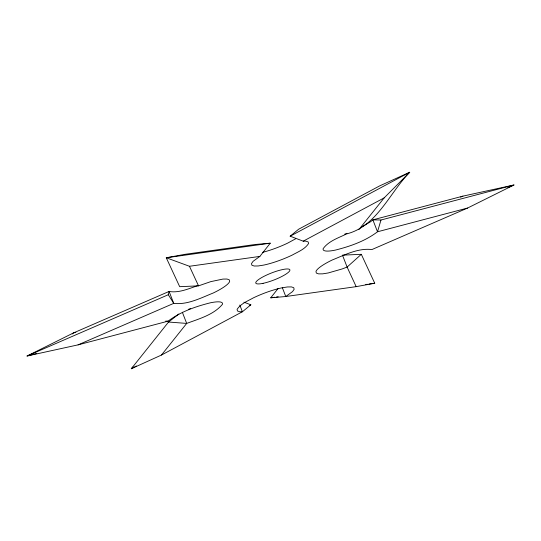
<?xml version="1.0" encoding="UTF-8"?>
<svg xmlns="http://www.w3.org/2000/svg" width="541" height="541" viewBox="0 0 541 541"><rect width="100%" height="100%" fill="white"/><g stroke="black" fill="none" stroke-linecap="round" stroke-linejoin="round"><path stroke-width="0.81" d="M362.085 226.693L370.599 221.729L372.877 219.856L462.907 196.14L513.95 184.981L467.539 208.062L377.51 231.778C365.236 241.117 350.237 246.338 335.406 250.084A30.614 6.221 -21.3 0 1 323.193 248.59C328.725 240.955 338.47 237.925 346.619 233.915C377.009 226.26 389.513 192.867 409.72 172.248L379.539 185.955L298.591 229.249L290.165 236.194L303.224 241.171L305.915 241.144L308.194 241.955L308.553 243.558C304.84 249.293 297.976 251.842 292.241 255.068A30.614 6.221 -21.3 0 1 263.724 265.09L258.192 265.969L254.148 266.01L251.869 265.198L251.511 263.595L253.093 261.31L259.863 256.407L270.257 243.186L255.224 244.485L184.819 254.351L166.27 257.766L179.686 286.683L198.533 285.858L210.801 281.624L222.973 279.075L227.017 279.034L229.296 279.846L229.655 281.448A30.614 6.221 -21.3 0 1 213.343 292.958C200.88 297.942 187.436 305.077 173.735 303.359L168.298 294.723L169.096 291.437C179.03 293.249 189.066 288.475 198.391 285.425M380.986 220.011L377.51 231.778L372.877 219.856L380.986 220.011L513.95 184.981L507.762 187.666M356.181 286.649L347.106 267.065L342.467 255.142L361.314 254.317L374.73 283.234L356.181 286.649L285.776 296.515L270.743 297.814L278.02 288.563M178.834 314.003L168.542 322.03L131.28 368.752L161.461 355.045L242.409 311.751L250.835 304.806L243.917 302.169M161.461 355.045L186.692 323.417C199.169 318.771 213.6 314.842 222.439 304.333A30.614 6.221 -21.3 0 0 210.233 302.838C195.402 306.585 180.396 311.799 168.123 321.144L78.093 344.86L27.05 356.019L73.461 332.938L169.096 291.437L173.735 303.359L78.093 344.86M358.947 229.506L384.171 197.871L409.72 172.248L290.165 236.194M133.059 366.967L131.28 368.752L136.474 365.973M361.314 254.317L347.106 267.065L342.135 268.958L328.191 272.962L322.659 273.847L318.615 273.881L316.336 273.077L315.978 271.474A30.614 6.221 -21.3 0 1 332.289 259.964C344.759 254.98 358.196 247.839 371.904 249.563L467.539 208.062M72.21 333.973L73.461 332.938L75.868 332.309M295.569 238.831L287.609 243.146A30.614 6.221 -21.3 0 1 262.669 252.329M303.224 241.171L384.171 197.871M249.347 305.597L250.835 304.806M168.298 294.723L27.05 356.019L36.774 353.456M460.587 197.14L462.907 196.14M344.712 234.158L346.95 233.306M188.41 309.364L190.648 308.512M270.257 243.186L166.27 257.766L189.451 266.273L259.863 256.407M270.743 297.814L274.882 297.232M276.539 296.995L278.196 296.766M365.716 284.498L367.359 284.268M368.996 284.039L374.73 283.234M165.695 321.097L168.123 321.144M168.542 322.03L186.692 323.417L182.344 312.238M189.451 266.273L198.533 285.858M282.301 287.575L285.776 296.515L292.539 291.606L294.128 289.327L293.763 287.724L291.484 286.913L287.447 286.953L281.915 287.832A30.614 6.221 -21.3 0 0 253.391 297.854C247.663 301.073 240.792 303.623 237.08 309.364L237.438 310.967L239.717 311.772L242.409 311.751L239.805 305.043M263.075 283.335A18.286 3.713 -21.3 0 0 289.854 270.473A18.286 3.713 -21.3 0 0 265.523 275.572A18.286 3.713 -21.3 0 0 263.075 283.335"/></g></svg>
